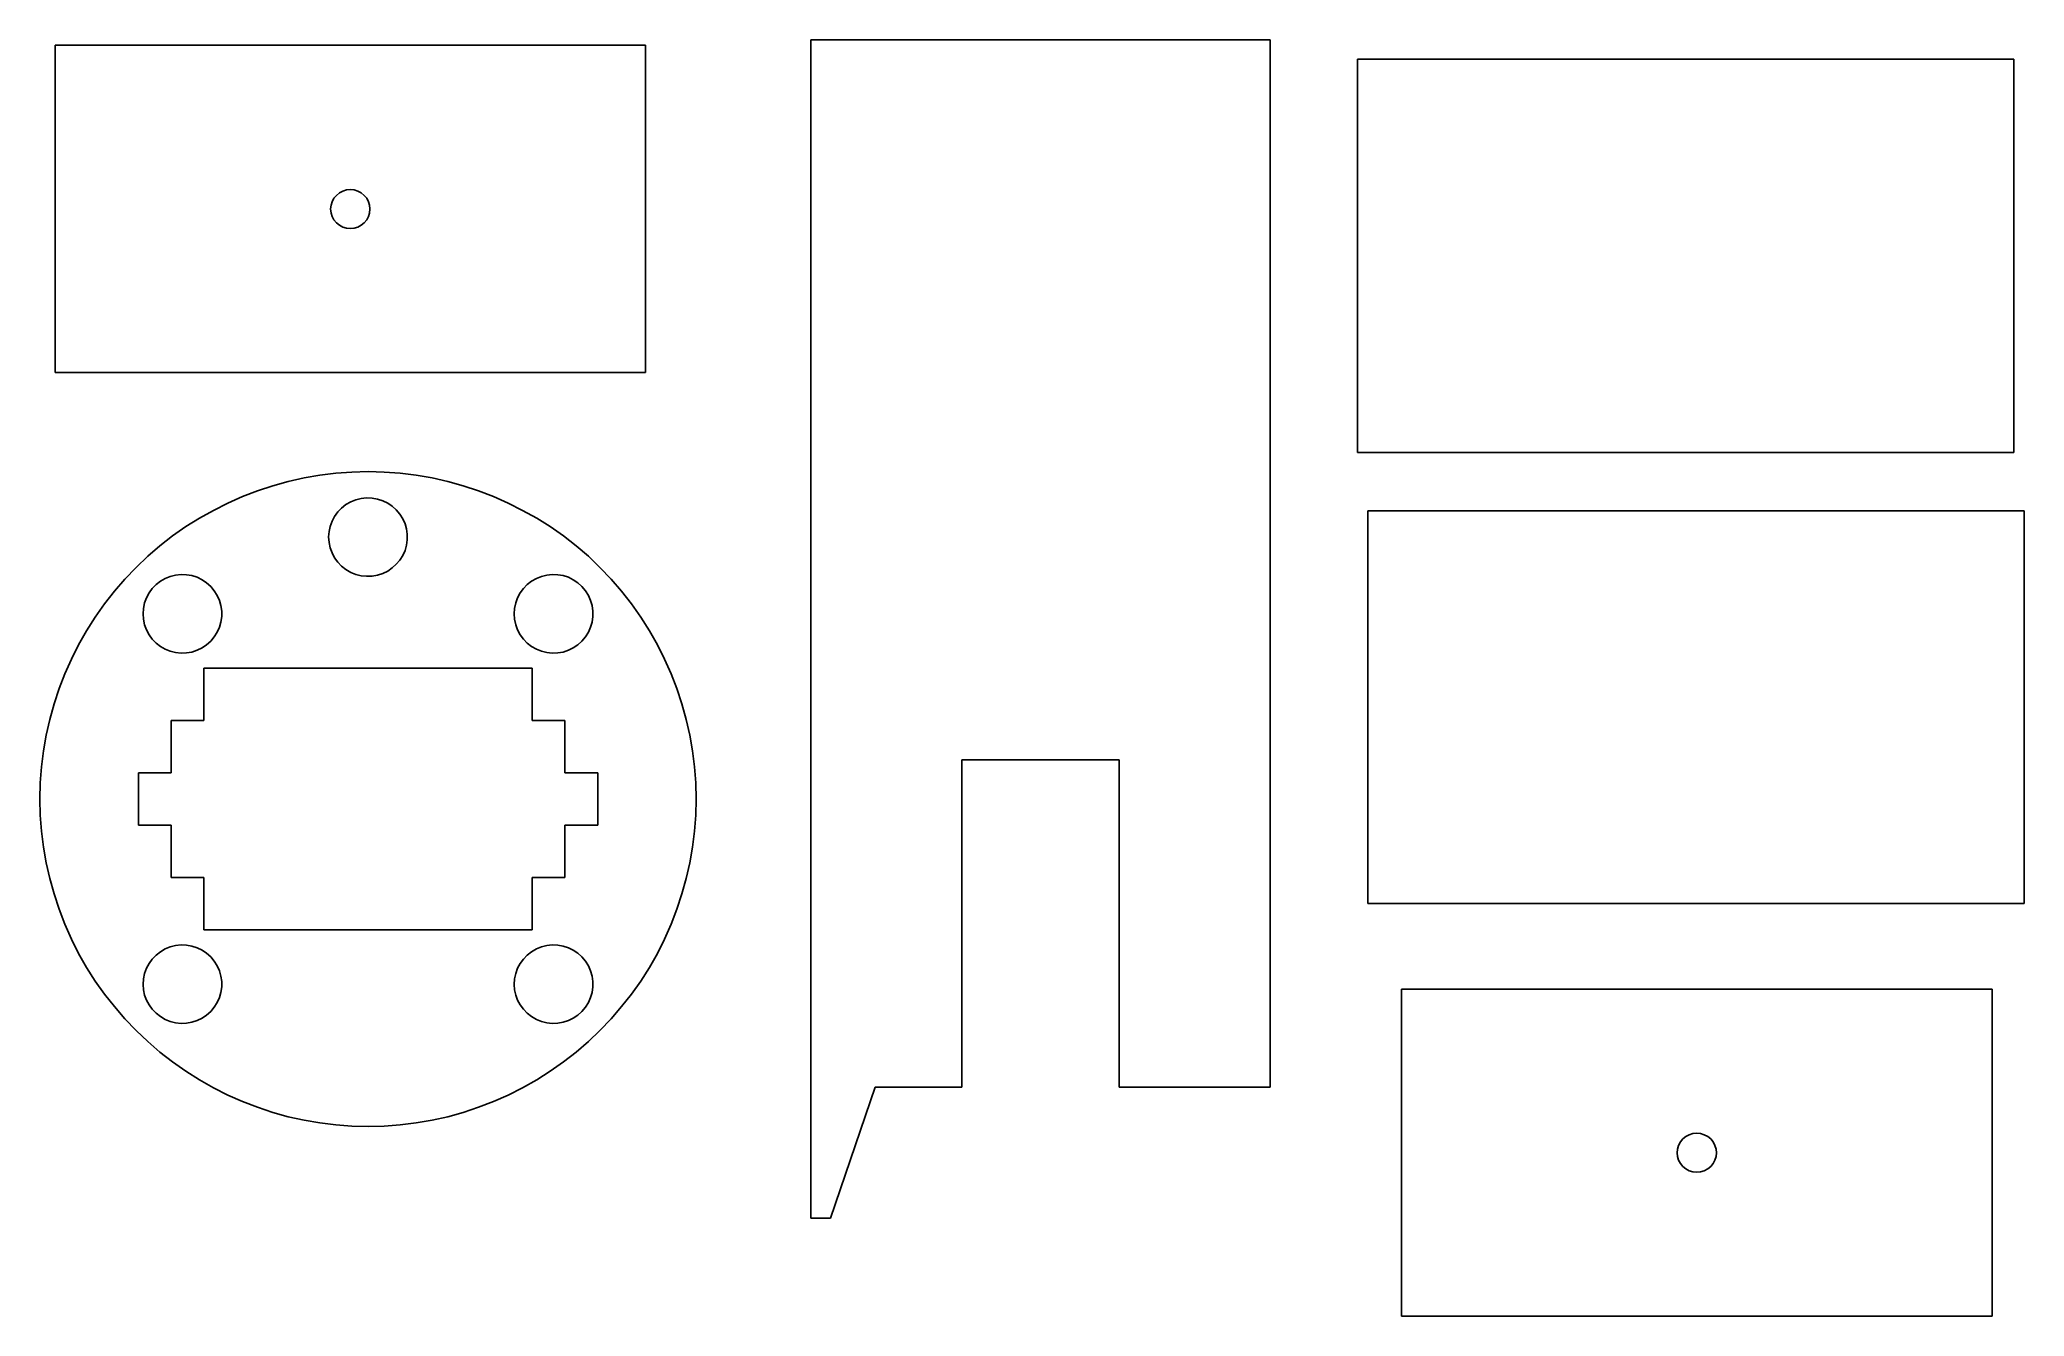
# Model space of a CAD drawing. Header units: millimetres. Extents: x 46 to 197, y 85 to 182.
import ezdxf

# ---------------------------------------------------------------- set-up
doc = ezdxf.new("R2010")
doc.units = ezdxf.units.MM
doc.layers.get('0').update_dxf_attribs({"linetype": 'CONTINUOUS'})

msp = doc.modelspace()

# ---------------------------------------------------------------- linework, layer by layer
at = {"color": 0}
for p, q in [((104.724, 181.956), (104.724, 92.0062)), ((139.777, 181.956), (104.724, 181.956)), ((139.777, 102.008), (139.777, 181.956)), ((47.0588, 181.525), (47.0588, 156.544)), ((92.1067, 181.525), (47.0588, 181.525)), ((92.1067, 156.544), (92.1067, 181.525)), ((146.441, 180.46), (146.441, 150.45)), ((196.528, 180.46), (146.441, 180.46)), ((196.528, 150.45), (196.528, 180.46)), ((68.1965, 169.592), (68.3232, 169.871)), ((68.3232, 169.871), (68.5271, 170.075)), ((68.5271, 170.075), (68.7571, 170.277)), ((68.7571, 170.277), (69.0107, 170.405)), ((69.0107, 170.405), (69.2919, 170.506)), ((69.2919, 170.506), (69.5688, 170.532)), ((69.5688, 170.532), (69.8761, 170.506)), ((69.8761, 170.506), (70.1544, 170.405)), ((70.1544, 170.405), (70.4109, 170.277)), ((70.4109, 170.277), (70.6381, 170.075)), ((70.6381, 170.075), (70.8424, 169.871)), ((70.8424, 169.871), (70.969, 169.592)), ((68.0695, 169.034), (68.1193, 169.313)), ((68.1193, 168.727), (68.0695, 169.034)), ((68.1193, 169.313), (68.1965, 169.592)), ((68.1965, 168.45), (68.1193, 168.727)), ((68.3232, 168.195), (68.1965, 168.45)), ((68.5271, 167.968), (68.3232, 168.195)), ((70.8424, 168.195), (70.6381, 167.968)), ((70.969, 168.45), (70.8424, 168.195)), ((70.969, 169.592), (71.0463, 169.313)), ((71.0463, 168.727), (70.969, 168.45)), ((71.0463, 169.313), (71.0724, 169.034)), ((71.0724, 169.034), (71.0463, 168.727)), ((68.7571, 167.789), (68.5271, 167.968)), ((69.0107, 167.637), (68.7571, 167.789)), ((69.2919, 167.561), (69.0107, 167.637)), ((69.5688, 167.533), (69.2919, 167.561)), ((69.8761, 167.561), (69.5688, 167.533)), ((70.1544, 167.637), (69.8761, 167.561)), ((70.4109, 167.789), (70.1544, 167.637)), ((70.6381, 167.968), (70.4109, 167.789)), ((47.0588, 156.544), (92.1067, 156.544)), ((146.441, 150.45), (196.528, 150.45)), ((66.0619, 148.518), (64.8395, 148.241)), ((67.2553, 148.722), (66.0619, 148.518)), ((68.4759, 148.876), (67.2553, 148.722)), ((69.6969, 148.952), (68.4759, 148.876)), ((70.9429, 149.003), (69.6969, 148.952)), ((72.1653, 148.952), (70.9429, 149.003)), ((73.3848, 148.876), (72.1653, 148.952)), ((74.6069, 148.722), (73.3848, 148.876)), ((75.8264, 148.518), (74.6069, 148.722)), ((77.0227, 148.241), (75.8264, 148.518)), ((61.3544, 147.097), (60.2354, 146.59)), ((62.4995, 147.528), (61.3544, 147.097)), ((63.6693, 147.91), (62.4995, 147.528)), ((64.8395, 148.241), (63.6693, 147.91)), ((70.0031, 146.844), (70.4109, 146.944)), ((70.4109, 146.944), (70.8159, 146.997)), ((70.8159, 146.997), (71.2502, 146.97)), ((71.2502, 146.97), (71.6566, 146.895)), ((71.6566, 146.895), (72.0644, 146.766)), ((78.1925, 147.91), (77.0227, 148.241)), ((79.3641, 147.528), (78.1925, 147.91)), ((80.5078, 147.097), (79.3641, 147.528)), ((81.6268, 146.59), (80.5078, 147.097)), ((58.0732, 145.423), (57.0315, 144.788)), ((59.1425, 146.032), (58.0732, 145.423)), ((60.2354, 146.59), (59.1425, 146.032)), ((68.1965, 145.219), (68.374, 145.573)), ((68.374, 145.573), (68.6304, 145.931)), ((68.6304, 145.931), (68.9074, 146.208)), ((68.9074, 146.208), (69.2397, 146.49)), ((69.2397, 146.49), (69.6225, 146.693)), ((69.6225, 146.693), (70.0031, 146.844)), ((72.0644, 146.766), (72.4447, 146.59)), ((72.4447, 146.59), (72.777, 146.363)), ((72.777, 146.363), (73.08, 146.082)), ((73.08, 146.082), (73.3612, 145.751)), ((73.3612, 145.751), (73.5887, 145.397)), ((73.5887, 145.397), (73.7676, 145.015)), ((82.7222, 146.032), (81.6268, 146.59)), ((83.8151, 145.423), (82.7222, 146.032)), ((84.8335, 144.788), (83.8151, 145.423)), ((147.23, 146.004), (147.23, 116.023)), ((197.316, 146.004), (147.23, 146.004)), ((197.316, 116.023), (197.316, 146.004)), ((56.0116, 144.077), (55.0471, 143.315)), ((57.0315, 144.788), (56.0116, 144.077)), ((67.9168, 144), (67.969, 144.407)), ((67.969, 143.568), (67.9168, 144)), ((67.969, 144.407), (68.0434, 144.811)), ((68.0434, 144.811), (68.1965, 145.219)), ((73.7676, 145.015), (73.8699, 144.611)), ((73.8699, 144.611), (73.9193, 144.204)), ((73.9193, 144.204), (73.9193, 143.772)), ((85.8492, 144.077), (84.8335, 144.788)), ((86.8179, 143.315), (85.8492, 144.077)), ((54.1306, 142.529), (53.2391, 141.666)), ((55.0471, 143.315), (54.1306, 142.529)), ((68.0434, 143.163), (67.969, 143.568)), ((68.1965, 142.783), (68.0434, 143.163)), ((68.374, 142.401), (68.1965, 142.783)), ((68.6304, 142.07), (68.374, 142.401)), ((73.5887, 142.579), (73.3612, 142.224)), ((73.7676, 142.959), (73.5887, 142.579)), ((73.8699, 143.367), (73.7676, 142.959)), ((73.9193, 143.772), (73.8699, 143.367)), ((87.7577, 142.529), (86.8179, 143.315)), ((88.6231, 141.666), (87.7577, 142.529)), ((53.2391, 141.666), (52.3752, 140.776)), ((55.4535, 140.827), (55.8352, 140.98)), ((55.8352, 140.98), (56.2419, 141.081)), ((56.2419, 141.081), (56.673, 141.132)), ((56.673, 141.132), (57.0812, 141.107)), ((57.0812, 141.107), (57.489, 141.055)), ((57.489, 141.055), (57.8954, 140.928)), ((57.8954, 140.928), (58.2771, 140.727)), ((68.9074, 141.766), (68.6304, 142.07)), ((69.2397, 141.512), (68.9074, 141.766)), ((69.6225, 141.285), (69.2397, 141.512)), ((70.0031, 141.132), (69.6225, 141.285)), ((70.4109, 141.031), (70.0031, 141.132)), ((70.8159, 141.005), (70.4109, 141.031)), ((71.2502, 141.005), (70.8159, 141.005)), ((71.6566, 141.081), (71.2502, 141.005)), ((72.0644, 141.207), (71.6566, 141.081)), ((72.4447, 141.385), (72.0644, 141.207)), ((72.777, 141.639), (72.4447, 141.385)), ((73.08, 141.92), (72.777, 141.639)), ((73.3612, 142.224), (73.08, 141.92)), ((83.7918, 140.827), (84.1721, 140.98)), ((84.1721, 140.98), (84.5799, 141.081)), ((84.5799, 141.081), (84.9835, 141.132)), ((84.9835, 141.132), (85.4177, 141.107)), ((85.4177, 141.107), (85.8255, 141.055)), ((85.8255, 141.055), (86.2309, 140.928)), ((86.2309, 140.928), (86.5875, 140.727)), ((89.487, 140.776), (88.6231, 141.666)), ((51.5856, 139.861), (50.8233, 138.898)), ((52.3752, 140.776), (51.5856, 139.861)), ((53.8773, 138.973), (54.0272, 139.354)), ((54.0272, 139.354), (54.2315, 139.735)), ((54.2315, 139.735), (54.4615, 140.065)), ((54.4615, 140.065), (54.7659, 140.37)), ((54.7659, 140.37), (55.0968, 140.623)), ((55.0968, 140.623), (55.4535, 140.827)), ((58.2771, 140.727), (58.608, 140.497)), ((58.608, 140.497), (58.9386, 140.218)), ((58.9386, 140.218), (59.1922, 139.887)), ((59.1922, 139.887), (59.4198, 139.533)), ((59.4198, 139.533), (59.6, 139.153)), ((82.211, 138.973), (82.3405, 139.354)), ((82.3405, 139.354), (82.5419, 139.735)), ((82.5419, 139.735), (82.798, 140.065)), ((82.798, 140.065), (83.0763, 140.37)), ((83.0763, 140.37), (83.4072, 140.623)), ((83.4072, 140.623), (83.7918, 140.827)), ((86.5875, 140.727), (86.9446, 140.497)), ((86.9446, 140.497), (87.249, 140.218)), ((87.249, 140.218), (87.5288, 139.887)), ((87.5288, 139.887), (87.7577, 139.533)), ((87.7577, 139.533), (87.9105, 139.153)), ((90.2751, 139.861), (89.487, 140.776)), ((91.04, 138.898), (90.2751, 139.861)), ((50.1124, 137.882), (49.451, 136.841)), ((50.8233, 138.898), (50.1124, 137.882)), ((53.7739, 138.136), (53.8, 138.541)), ((53.8, 137.729), (53.7739, 138.136)), ((53.8, 138.541), (53.8773, 138.973)), ((59.6, 139.153), (59.7006, 138.771)), ((59.7006, 138.771), (59.7778, 138.34)), ((59.7778, 137.932), (59.7006, 137.502)), ((59.7778, 138.34), (59.7778, 137.932)), ((82.0843, 138.136), (82.1104, 138.541)), ((82.1104, 137.729), (82.0843, 138.136)), ((82.1104, 138.541), (82.211, 138.973)), ((87.9105, 139.153), (88.0375, 138.771)), ((88.0375, 138.771), (88.0883, 138.34)), ((88.0883, 137.932), (88.0375, 137.502)), ((88.0883, 138.34), (88.0883, 137.932)), ((91.7526, 137.882), (91.04, 138.898)), ((92.414, 136.841), (91.7526, 137.882)), ((49.451, 136.841), (48.8389, 135.774)), ((53.8773, 137.298), (53.8, 137.729)), ((54.0272, 136.916), (53.8773, 137.298)), ((54.2315, 136.536), (54.0272, 136.916)), ((54.4615, 136.208), (54.2315, 136.536)), ((59.1922, 136.385), (58.9386, 136.054)), ((59.4198, 136.738), (59.1922, 136.385)), ((59.6, 137.12), (59.4198, 136.738)), ((59.7006, 137.502), (59.6, 137.12)), ((82.211, 137.298), (82.1104, 137.729)), ((82.3405, 136.916), (82.211, 137.298)), ((82.5419, 136.536), (82.3405, 136.916)), ((82.798, 136.208), (82.5419, 136.536)), ((87.5288, 136.385), (87.249, 136.054)), ((87.7577, 136.738), (87.5288, 136.385)), ((87.9105, 137.12), (87.7577, 136.738)), ((88.0375, 137.502), (87.9105, 137.12)), ((93.0219, 135.774), (92.414, 136.841)), ((48.8389, 135.774), (48.3044, 134.684)), ((54.7659, 135.901), (54.4615, 136.208)), ((55.0968, 135.647), (54.7659, 135.901)), ((55.4535, 135.446), (55.0968, 135.647)), ((55.8352, 135.292), (55.4535, 135.446)), ((56.2419, 135.191), (55.8352, 135.292)), ((56.673, 135.141), (56.2419, 135.191)), ((57.0812, 135.165), (56.673, 135.141)), ((57.489, 135.216), (57.0812, 135.165)), ((57.8954, 135.369), (57.489, 135.216)), ((58.2771, 135.547), (57.8954, 135.369)), ((58.608, 135.774), (58.2771, 135.547)), ((58.9386, 136.054), (58.608, 135.774)), ((83.0763, 135.901), (82.798, 136.208)), ((83.4072, 135.647), (83.0763, 135.901)), ((83.7918, 135.446), (83.4072, 135.647)), ((84.1721, 135.292), (83.7918, 135.446)), ((84.5799, 135.191), (84.1721, 135.292)), ((84.9835, 135.141), (84.5799, 135.191)), ((85.4177, 135.165), (84.9835, 135.141)), ((85.8255, 135.216), (85.4177, 135.165)), ((86.2309, 135.369), (85.8255, 135.216)), ((86.5875, 135.547), (86.2309, 135.369)), ((86.9446, 135.774), (86.5875, 135.547)), ((87.249, 136.054), (86.9446, 135.774)), ((93.5563, 134.684), (93.0219, 135.774)), ((47.7972, 133.566), (47.3632, 132.424)), ((48.3044, 134.684), (47.7972, 133.566)), ((58.4041, 133.999), (83.4595, 133.999)), ((58.4041, 129.988), (58.4041, 133.999)), ((83.4595, 133.999), (83.4595, 129.988)), ((94.0675, 133.566), (93.5563, 134.684)), ((94.4989, 132.424), (94.0675, 133.566)), ((47.3632, 132.424), (46.9815, 131.254)), ((94.8792, 131.254), (94.4989, 132.424)), ((46.9815, 131.254), (46.6506, 130.061)), ((95.2101, 130.061), (94.8792, 131.254)), ((46.3709, 128.869), (46.167, 127.678)), ((46.6506, 130.061), (46.3709, 128.869)), ((55.911, 129.988), (58.4041, 129.988)), ((55.911, 126), (55.911, 129.988)), ((83.4595, 129.988), (85.9525, 129.988)), ((85.9525, 129.988), (85.9525, 126)), ((95.4913, 128.869), (95.2101, 130.061)), ((95.6952, 127.678), (95.4913, 128.869)), ((46.167, 127.678), (46.0167, 126.458)), ((95.848, 126.458), (95.6952, 127.678)), ((46.0167, 126.458), (45.9133, 125.238)), ((53.4169, 126), (55.911, 126)), ((53.4169, 122.016), (53.4169, 126)), ((85.9525, 126), (88.4714, 126)), ((88.4714, 126), (88.4714, 122.016)), ((95.9485, 125.238), (95.848, 126.458)), ((116.247, 102.008), (116.247, 126.989)), ((116.247, 126.989), (128.254, 126.989)), ((128.254, 126.989), (128.254, 102.008)), ((45.9133, 125.238), (45.8886, 123.994)), ((95.975, 123.994), (95.9485, 125.238)), ((45.8886, 123.994), (45.9133, 122.778)), ((45.9133, 122.778), (46.0167, 121.558)), ((95.848, 121.558), (95.9485, 122.778)), ((95.9485, 122.778), (95.975, 123.994)), ((46.0167, 121.558), (46.167, 120.337)), ((55.911, 122.016), (53.4169, 122.016)), ((55.911, 118.004), (55.911, 122.016)), ((85.9525, 122.016), (85.9525, 118.004)), ((88.4714, 122.016), (85.9525, 122.016)), ((95.6952, 120.337), (95.848, 121.558)), ((46.167, 120.337), (46.3709, 119.12)), ((95.4913, 119.12), (95.6952, 120.337)), ((46.3709, 119.12), (46.6506, 117.927)), ((95.2101, 117.927), (95.4913, 119.12)), ((46.6506, 117.927), (46.9815, 116.759)), ((46.9815, 116.759), (47.3632, 115.591)), ((58.4041, 118.004), (55.911, 118.004)), ((58.4041, 114.017), (58.4041, 118.004)), ((83.4595, 118.004), (83.4595, 114.017)), ((85.9525, 118.004), (83.4595, 118.004)), ((94.4989, 115.591), (94.8792, 116.759)), ((94.8792, 116.759), (95.2101, 117.927)), ((47.3632, 115.591), (47.7972, 114.449)), ((94.0675, 114.449), (94.4989, 115.591)), ((147.23, 116.023), (197.316, 116.023)), ((47.7972, 114.449), (48.3044, 113.305)), ((83.4595, 114.017), (58.4041, 114.017)), ((93.5563, 113.305), (94.0675, 114.449)), ((48.3044, 113.305), (48.8389, 112.215)), ((48.8389, 112.215), (49.451, 111.148)), ((54.4615, 111.784), (54.7659, 112.088)), ((54.7659, 112.088), (55.0968, 112.342)), ((55.0968, 112.342), (55.4535, 112.569)), ((55.4535, 112.569), (55.8352, 112.723)), ((55.8352, 112.723), (56.2419, 112.824)), ((56.2419, 112.824), (56.673, 112.874)), ((56.673, 112.874), (57.0812, 112.85)), ((57.0812, 112.85), (57.489, 112.773)), ((57.489, 112.773), (57.8954, 112.647)), ((57.8954, 112.647), (58.2771, 112.469)), ((58.2771, 112.469), (58.608, 112.238)), ((58.608, 112.238), (58.9386, 111.961)), ((82.798, 111.784), (83.0763, 112.088)), ((83.0763, 112.088), (83.4072, 112.342)), ((83.4072, 112.342), (83.7918, 112.569)), ((83.7918, 112.569), (84.1721, 112.723)), ((84.1721, 112.723), (84.5799, 112.824)), ((84.5799, 112.824), (84.9835, 112.874)), ((84.9835, 112.874), (85.4177, 112.85)), ((85.4177, 112.85), (85.8255, 112.773)), ((85.8255, 112.773), (86.2309, 112.647)), ((86.2309, 112.647), (86.5875, 112.469)), ((86.5875, 112.469), (86.9446, 112.238)), ((86.9446, 112.238), (87.249, 111.961)), ((92.414, 111.148), (93.0219, 112.215)), ((93.0219, 112.215), (93.5563, 113.305)), ((49.451, 111.148), (50.1124, 110.107)), ((53.8, 110.286), (53.8773, 110.691)), ((53.8773, 110.691), (54.0272, 111.099)), ((54.0272, 111.099), (54.2315, 111.453)), ((54.2315, 111.453), (54.4615, 111.784)), ((58.9386, 111.961), (59.1922, 111.631)), ((59.1922, 111.631), (59.4198, 111.275)), ((59.4198, 111.275), (59.6, 110.895)), ((59.6, 110.895), (59.7006, 110.487)), ((82.1104, 110.286), (82.211, 110.691)), ((82.211, 110.691), (82.3405, 111.099)), ((82.3405, 111.099), (82.5419, 111.453)), ((82.5419, 111.453), (82.798, 111.784)), ((87.249, 111.961), (87.5288, 111.631)), ((87.5288, 111.631), (87.7577, 111.275)), ((87.7577, 111.275), (87.9105, 110.895)), ((87.9105, 110.895), (88.0375, 110.487)), ((91.7526, 110.107), (92.414, 111.148)), ((50.1124, 110.107), (50.8233, 109.117)), ((50.8233, 109.117), (51.5856, 108.154)), ((53.7739, 109.853), (53.8, 110.286)), ((53.8, 109.448), (53.7739, 109.853)), ((53.8773, 109.04), (53.8, 109.448)), ((54.0272, 108.635), (53.8773, 109.04)), ((59.7006, 109.244), (59.6, 108.839)), ((59.7006, 110.487), (59.7778, 110.083)), ((59.7778, 109.652), (59.7006, 109.244)), ((59.7778, 110.083), (59.7778, 109.652)), ((82.0843, 109.853), (82.1104, 110.286)), ((82.1104, 109.448), (82.0843, 109.853)), ((82.211, 109.04), (82.1104, 109.448)), ((82.3405, 108.635), (82.211, 109.04)), ((88.0375, 109.244), (87.9105, 108.839)), ((88.0375, 110.487), (88.0883, 110.083)), ((88.0883, 109.652), (88.0375, 109.244)), ((88.0883, 110.083), (88.0883, 109.652)), ((90.2751, 108.154), (91.04, 109.117)), ((91.04, 109.117), (91.7526, 110.107)), ((149.8, 109.498), (149.8, 84.5164)), ((194.874, 109.498), (149.8, 109.498)), ((194.874, 84.5164), (194.874, 109.498)), ((51.5856, 108.154), (52.3752, 107.214)), ((54.2315, 108.281), (54.0272, 108.635)), ((54.4615, 107.95), (54.2315, 108.281)), ((54.7659, 107.646), (54.4615, 107.95)), ((55.0968, 107.392), (54.7659, 107.646)), ((58.9386, 107.772), (58.608, 107.492)), ((59.1922, 108.1), (58.9386, 107.772)), ((59.4198, 108.458), (59.1922, 108.1)), ((59.6, 108.839), (59.4198, 108.458)), ((82.5419, 108.281), (82.3405, 108.635)), ((82.798, 107.95), (82.5419, 108.281)), ((83.0763, 107.646), (82.798, 107.95)), ((83.4072, 107.392), (83.0763, 107.646)), ((87.249, 107.772), (86.9446, 107.492)), ((87.5288, 108.1), (87.249, 107.772)), ((87.7577, 108.458), (87.5288, 108.1)), ((87.9105, 108.839), (87.7577, 108.458)), ((89.487, 107.214), (90.2751, 108.154)), ((52.3752, 107.214), (53.2391, 106.325)), ((53.2391, 106.325), (54.1306, 105.488)), ((55.4535, 107.162), (55.0968, 107.392)), ((55.8352, 107.012), (55.4535, 107.162)), ((56.2419, 106.908), (55.8352, 107.012)), ((56.673, 106.857), (56.2419, 106.908)), ((57.0812, 106.884), (56.673, 106.857)), ((57.489, 106.96), (57.0812, 106.884)), ((57.8954, 107.087), (57.489, 106.96)), ((58.2771, 107.265), (57.8954, 107.087)), ((58.608, 107.492), (58.2771, 107.265)), ((83.7918, 107.162), (83.4072, 107.392)), ((84.1721, 107.012), (83.7918, 107.162)), ((84.5799, 106.908), (84.1721, 107.012)), ((84.9835, 106.857), (84.5799, 106.908)), ((85.4177, 106.884), (84.9835, 106.857)), ((85.8255, 106.96), (85.4177, 106.884)), ((86.2309, 107.087), (85.8255, 106.96)), ((86.5875, 107.265), (86.2309, 107.087)), ((86.9446, 107.492), (86.5875, 107.265)), ((87.7577, 105.488), (88.6231, 106.325)), ((88.6231, 106.325), (89.487, 107.214)), ((54.1306, 105.488), (55.0471, 104.674)), ((55.0471, 104.674), (56.0116, 103.939)), ((85.8492, 103.939), (86.8179, 104.674)), ((86.8179, 104.674), (87.7577, 105.488)), ((56.0116, 103.939), (57.0315, 103.227)), ((57.0315, 103.227), (58.0732, 102.569)), ((83.8151, 102.569), (84.8335, 103.227)), ((84.8335, 103.227), (85.8492, 103.939)), ((58.0732, 102.569), (59.1425, 101.957)), ((59.1425, 101.957), (60.2354, 101.399)), ((81.6268, 101.399), (82.7222, 101.957)), ((82.7222, 101.957), (83.8151, 102.569)), ((106.225, 92.0062), (109.633, 102.008)), ((109.633, 102.008), (116.247, 102.008)), ((128.254, 102.008), (139.777, 102.008)), ((60.2354, 101.399), (61.3544, 100.918)), ((61.3544, 100.918), (62.4995, 100.487)), ((62.4995, 100.487), (63.6693, 100.079)), ((63.6693, 100.079), (64.8395, 99.7479)), ((77.0227, 99.7479), (78.1925, 100.079)), ((78.1925, 100.079), (79.3641, 100.487)), ((79.3641, 100.487), (80.5078, 100.918)), ((80.5078, 100.918), (81.6268, 101.399)), ((64.8395, 99.7479), (66.0619, 99.4971)), ((66.0619, 99.4971), (67.2553, 99.2932)), ((67.2553, 99.2932), (68.4759, 99.1387)), ((68.4759, 99.1387), (69.6969, 99.0381)), ((69.6969, 99.0381), (70.9429, 99.012)), ((70.9429, 99.012), (72.1653, 99.0381)), ((72.1653, 99.0381), (73.3848, 99.1387)), ((73.3848, 99.1387), (74.6069, 99.2932)), ((74.6069, 99.2932), (75.8264, 99.4971)), ((75.8264, 99.4971), (77.0227, 99.7479)), ((171.752, 98.3767), (172.03, 98.48)), ((172.03, 98.48), (172.336, 98.5051)), ((172.336, 98.5051), (172.617, 98.48)), ((172.617, 98.48), (172.894, 98.3767)), ((170.837, 97.0068), (170.86, 97.2866)), ((170.86, 96.7024), (170.837, 97.0068)), ((170.86, 97.2866), (170.937, 97.5653)), ((170.937, 97.5653), (171.09, 97.8447)), ((171.09, 97.8447), (171.267, 98.0736)), ((171.267, 98.0736), (171.498, 98.25)), ((171.498, 98.25), (171.752, 98.3767)), ((172.894, 98.3767), (173.175, 98.25)), ((173.175, 98.25), (173.405, 98.0736)), ((173.405, 98.0736), (173.583, 97.8447)), ((173.583, 97.8447), (173.71, 97.5653)), ((173.71, 97.5653), (173.81, 97.2866)), ((173.81, 97.2866), (173.837, 97.0068)), ((173.837, 97.0068), (173.81, 96.7024)), ((170.937, 96.4226), (170.86, 96.7024)), ((171.09, 96.1704), (170.937, 96.4226)), ((171.267, 95.9404), (171.09, 96.1704)), ((171.498, 95.7626), (171.267, 95.9404)), ((171.752, 95.6098), (171.498, 95.7626)), ((172.03, 95.5354), (171.752, 95.6098)), ((172.336, 95.5089), (172.03, 95.5354)), ((172.617, 95.5354), (172.336, 95.5089)), ((172.894, 95.6098), (172.617, 95.5354)), ((173.175, 95.7626), (172.894, 95.6098)), ((173.405, 95.9404), (173.175, 95.7626)), ((173.583, 96.1704), (173.405, 95.9404)), ((173.71, 96.4226), (173.583, 96.1704)), ((173.81, 96.7024), (173.71, 96.4226)), ((104.724, 92.0062), (106.225, 92.0062)), ((149.8, 84.5164), (194.874, 84.5164))]:
    msp.add_line(p, q, dxfattribs=at)

doc.saveas('drawing.dxf')
